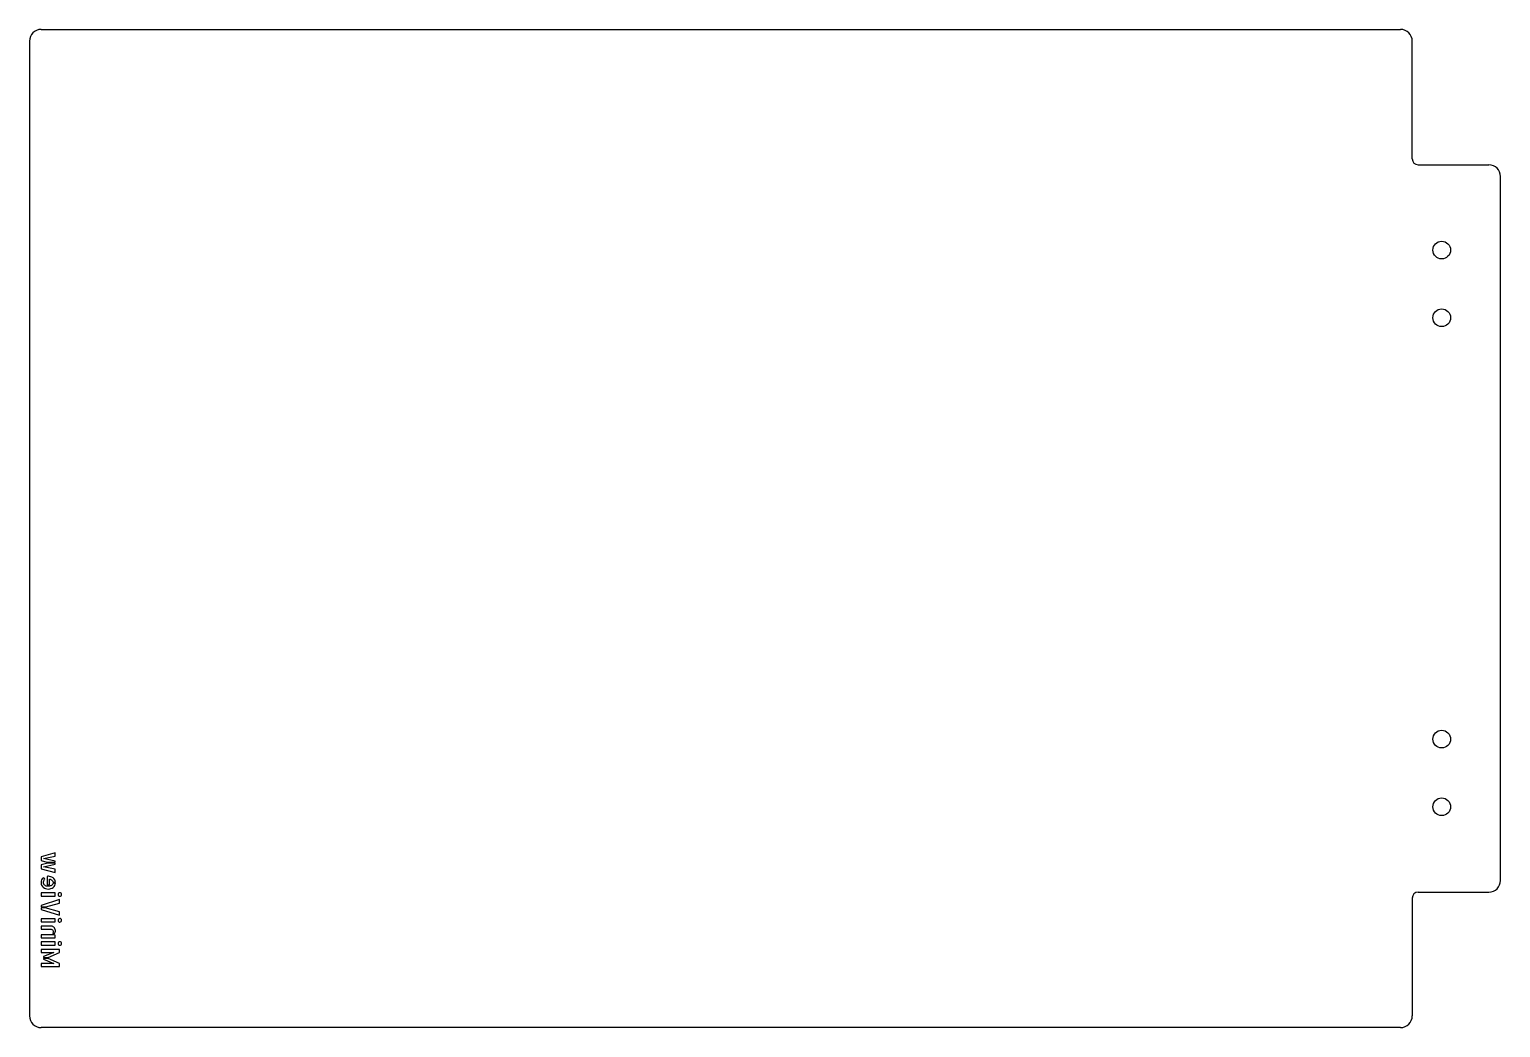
# Model space of a CAD drawing. Extents: x -4.31 to 5.53, y -3.3 to 3.38.
import ezdxf

# ---------------------------------------------------------------- set-up
doc = ezdxf.new("R2010")
doc.units = 0
doc.layers.add('VISIBLE', color=7, linetype='CONTINUOUS')

msp = doc.modelspace()

# ---------------------------------------------------------------- linework, layer by layer
at = {"layer": 'VISIBLE'}
for p, q in [((-4.2299, 3.378), (4.8598, 3.378)), ((-4.3087, 3.2992), (-4.3087, -3.2213)), ((4.9386, 2.5118), (4.9386, 3.2992)), ((4.978, 2.4724), (5.4504, 2.4724)), ((5.5291, -2.315), (5.5291, 2.3937)), ((-4.1356, -2.1303), (-4.2306, -2.1569)), ((-4.2306, -2.1569), (-4.2306, -2.183)), ((-4.2142, -2.1698), (-4.1356, -2.1523)), ((-4.1356, -2.1523), (-4.1356, -2.1303)), ((-4.2306, -2.183), (-4.1916, -2.193)), ((-4.1866, -2.1999), (-4.2306, -2.2119)), ((-4.2306, -2.2119), (-4.2306, -2.2382)), ((-4.2306, -2.2382), (-4.1356, -2.2624)), ((-4.1356, -2.1857), (-4.2142, -2.1698)), ((-4.2142, -2.2251), (-4.1356, -2.2076)), ((-4.1356, -2.2407), (-4.2142, -2.2251)), ((-4.1916, -2.193), (-4.1356, -2.193)), ((-4.1356, -2.1999), (-4.1866, -2.1999)), ((-4.1356, -2.193), (-4.1356, -2.1857)), ((-4.1356, -2.2076), (-4.1356, -2.1999)), ((-4.1356, -2.2624), (-4.1356, -2.2407)), ((-4.2055, -2.3059), (-4.2167, -2.2985)), ((-4.1896, -2.2884), (-4.1896, -2.3457)), ((-4.1896, -2.3457), (-4.1749, -2.3457)), ((-4.1749, -2.3457), (-4.1749, -2.3071)), ((-4.1346, -2.3342), (-4.1507, -2.3342)), ((-4.1505, -2.3273), (-4.1348, -2.3273)), ((-4.1067, -2.4439), (-4.2306, -2.484)), ((-4.2299, -2.3995), (-4.2299, -2.4199)), ((-4.1356, -2.3995), (-4.2299, -2.3995)), ((-4.2299, -2.4199), (-4.1356, -2.4199)), ((-4.1356, -2.4199), (-4.1356, -2.3995)), ((-4.1067, -2.4666), (-4.1067, -2.4439)), ((4.9386, -2.4331), (4.9386, -3.2213)), ((4.978, -2.3937), (5.4504, -2.3937)), ((-4.2306, -2.484), (-4.2306, -2.4927)), ((-4.2306, -2.4927), (-4.198, -2.4927)), ((-4.2306, -2.4995), (-4.2306, -2.5101)), ((-4.2033, -2.4995), (-4.2306, -2.4995)), ((-4.2306, -2.5101), (-4.1067, -2.5483)), ((-4.1067, -2.5254), (-4.2033, -2.4995)), ((-4.198, -2.4927), (-4.1067, -2.4666)), ((-4.1067, -2.5483), (-4.1067, -2.5254)), ((-4.2299, -2.5724), (-4.2299, -2.5928)), ((-4.1356, -2.5724), (-4.2299, -2.5724)), ((-4.2299, -2.5928), (-4.1356, -2.5928)), ((-4.2299, -2.6206), (-4.2299, -2.641)), ((-4.1769, -2.6206), (-4.2299, -2.6206)), ((-4.2299, -2.641), (-4.1786, -2.641)), ((-4.1356, -2.5928), (-4.1356, -2.5724)), ((-4.2299, -2.6784), (-4.2299, -2.6986)), ((-4.1452, -2.6784), (-4.2299, -2.6784)), ((-4.2299, -2.6986), (-4.1356, -2.6986)), ((-4.2299, -2.7271), (-4.2299, -2.7475)), ((-4.1356, -2.7271), (-4.2299, -2.7271)), ((-4.2299, -2.7475), (-4.1356, -2.7475)), ((-4.1532, -2.6716), (-4.1403, -2.6716)), ((-4.1356, -2.6806), (-4.1452, -2.6784)), ((-4.1356, -2.6986), (-4.1356, -2.6806)), ((-4.1356, -2.7475), (-4.1356, -2.7271)), ((-4.2299, -2.7771), (-4.2299, -2.7975)), ((-4.1067, -2.7771), (-4.2299, -2.7771)), ((-4.2299, -2.7975), (-4.1452, -2.7975)), ((-4.1452, -2.7975), (-4.2137, -2.825)), ((-4.2137, -2.825), (-4.2137, -2.8306)), ((-4.2137, -2.8306), (-4.1831, -2.8306)), ((-4.2137, -2.8374), (-4.2137, -2.8428)), ((-4.1828, -2.8374), (-4.2137, -2.8374)), ((-4.2137, -2.8428), (-4.1452, -2.8705)), ((-4.1831, -2.8306), (-4.1067, -2.7975)), ((-4.1067, -2.8705), (-4.1828, -2.8374)), ((-4.1067, -2.7975), (-4.1067, -2.7771)), ((-4.2299, -2.8705), (-4.2299, -2.8909)), ((-4.1452, -2.8705), (-4.2299, -2.8705)), ((-4.2299, -2.8909), (-4.1067, -2.8909)), ((-4.1067, -2.8909), (-4.1067, -2.8705)), ((4.8598, -3.3), (-4.2299, -3.3))]:
    msp.add_line(p, q, dxfattribs=at)
at = {"layer": 'VISIBLE', "flags": 128}
for points in [[(-4.2271, -2.3114), (-4.2299, -2.3209), (-4.2306, -2.3301)], [(-4.2306, -2.3301), (-4.2294, -2.3401), (-4.2268, -2.3474)], [(-4.2167, -2.2985), (-4.2233, -2.3053), (-4.2271, -2.3114)], [(-4.2268, -2.3474), (-4.2218, -2.3556), (-4.2165, -2.3611)], [(-4.2142, -2.328), (-4.2141, -2.3256), (-4.2138, -2.3234)], [(-4.2118, -2.3399), (-4.2137, -2.3337), (-4.2142, -2.328)], [(-4.2138, -2.3234), (-4.2131, -2.3202), (-4.2123, -2.3175)], [(-4.2123, -2.3175), (-4.2109, -2.3141), (-4.2095, -2.3113)], [(-4.2053, -2.3482), (-4.2093, -2.344), (-4.2118, -2.3399)], [(-4.2095, -2.3113), (-4.2074, -2.3081), (-4.2055, -2.3059)], [(-4.1956, -2.3531), (-4.2014, -2.3508), (-4.2053, -2.3482)], [(-4.1834, -2.3547), (-4.1905, -2.3542), (-4.1956, -2.3531)], [(-4.1816, -2.2878), (-4.1861, -2.288), (-4.1896, -2.2884)], [(-4.1746, -2.3538), (-4.1799, -2.3545), (-4.1834, -2.3547)], [(-4.1645, -2.2906), (-4.1739, -2.2884), (-4.1816, -2.2878)], [(-4.1749, -2.3071), (-4.1701, -2.3075), (-4.1666, -2.3085)], [(-4.1645, -2.3506), (-4.1701, -2.3527), (-4.1746, -2.3538)], [(-4.1666, -2.3085), (-4.1622, -2.3105), (-4.1591, -2.3127)], [(-4.15, -2.2985), (-4.1577, -2.2935), (-4.1645, -2.2906)], [(-4.1557, -2.3443), (-4.1603, -2.3483), (-4.1645, -2.3506)], [(-4.1591, -2.3127), (-4.1556, -2.316), (-4.1534, -2.3191)], [(-4.1507, -2.3342), (-4.1528, -2.3404), (-4.1557, -2.3443)], [(-4.1534, -2.3191), (-4.1513, -2.3235), (-4.1505, -2.3273)], [(-4.1396, -2.311), (-4.1449, -2.3035), (-4.15, -2.2985)], [(-4.1496, -2.3619), (-4.1431, -2.3554), (-4.1391, -2.3495)], [(-4.1348, -2.3273), (-4.1367, -2.3177), (-4.1396, -2.311)], [(-4.1391, -2.3495), (-4.1357, -2.3411), (-4.1346, -2.3342)], [(-4.2165, -2.3611), (-4.2086, -2.3667), (-4.2013, -2.3701)], [(-4.2013, -2.3701), (-4.1912, -2.3728), (-4.1826, -2.3734)], [(-4.1826, -2.3734), (-4.1722, -2.3725), (-4.1645, -2.3704)], [(-4.1645, -2.3704), (-4.1556, -2.3662), (-4.1496, -2.3619)], [(-4.114, -2.4012), (-4.1167, -2.4056), (-4.1174, -2.4097)], [(-4.1174, -2.4097), (-4.1163, -2.4148), (-4.1139, -2.4182)], [(-4.1055, -2.3977), (-4.1106, -2.3988), (-4.114, -2.4012)], [(-4.1139, -2.4182), (-4.1095, -2.4209), (-4.1055, -2.4216)], [(-4.097, -2.4012), (-4.1014, -2.3984), (-4.1055, -2.3977)], [(-4.1055, -2.4216), (-4.1004, -2.4205), (-4.097, -2.4181)], [(-4.0935, -2.4097), (-4.0946, -2.4046), (-4.097, -2.4012)], [(-4.097, -2.4181), (-4.0942, -2.4137), (-4.0935, -2.4097)], [(-4.1786, -2.641), (-4.1724, -2.6411), (-4.1677, -2.6415)], [(-4.1687, -2.6207), (-4.1734, -2.6206), (-4.1769, -2.6206)], [(-4.1605, -2.6217), (-4.1651, -2.621), (-4.1687, -2.6207)], [(-4.1677, -2.6415), (-4.1623, -2.6425), (-4.1585, -2.6438)], [(-4.1526, -2.624), (-4.1569, -2.6225), (-4.1605, -2.6217)], [(-4.1585, -2.6438), (-4.1546, -2.6463), (-4.1523, -2.6488)], [(-4.146, -2.6284), (-4.1495, -2.6256), (-4.1526, -2.624)], [(-4.1523, -2.6488), (-4.1504, -2.6532), (-4.15, -2.6577)], [(-4.1377, -2.6388), (-4.1418, -2.633), (-4.146, -2.6284)], [(-4.1346, -2.6515), (-4.1356, -2.6438), (-4.1377, -2.6388)], [(-4.1363, -2.6618), (-4.1349, -2.656), (-4.1346, -2.6515)], [(-4.114, -2.5741), (-4.1167, -2.5785), (-4.1174, -2.5826)], [(-4.1174, -2.5826), (-4.1163, -2.5877), (-4.1139, -2.5911)], [(-4.1055, -2.5706), (-4.1106, -2.5717), (-4.114, -2.5741)], [(-4.1139, -2.5911), (-4.1095, -2.5938), (-4.1055, -2.5945)], [(-4.097, -2.5741), (-4.1014, -2.5712), (-4.1055, -2.5706)], [(-4.1055, -2.5945), (-4.1004, -2.5934), (-4.097, -2.591)], [(-4.0935, -2.5826), (-4.0946, -2.5775), (-4.097, -2.5741)], [(-4.097, -2.591), (-4.0942, -2.5866), (-4.0935, -2.5826)], [(-4.1508, -2.664), (-4.1519, -2.6683), (-4.1532, -2.6716)], [(-4.15, -2.6577), (-4.1502, -2.6608), (-4.1508, -2.664)], [(-4.1403, -2.6716), (-4.1379, -2.6663), (-4.1363, -2.6618)], [(-4.114, -2.7287), (-4.1167, -2.7332), (-4.1174, -2.7373)], [(-4.1174, -2.7373), (-4.1163, -2.7424), (-4.1139, -2.7457)], [(-4.1055, -2.7252), (-4.1106, -2.7263), (-4.114, -2.7287)], [(-4.1139, -2.7457), (-4.1095, -2.7485), (-4.1055, -2.7491)], [(-4.097, -2.7287), (-4.1014, -2.7259), (-4.1055, -2.7252)], [(-4.1055, -2.7491), (-4.1004, -2.748), (-4.097, -2.7456)], [(-4.0935, -2.7373), (-4.0946, -2.7321), (-4.097, -2.7287)], [(-4.097, -2.7456), (-4.0942, -2.7413), (-4.0935, -2.7373)]]:
    msp.add_lwpolyline(points, dxfattribs=at)
at = {"layer": 'VISIBLE'}
for centre in [(5.1354, 1.9016), (5.1354, 1.4488), (5.1354, -1.3701), (5.1354, -1.8228)]:
    msp.add_circle(centre, 0.0591, dxfattribs=at)
for centre, radius, start, end in [((-4.2299, 3.2992), 0.0787, 90, 180), ((4.8598, 3.2992), 0.0787, 0, 90), ((4.978, 2.5118), 0.0394, 180, 270), ((5.4504, 2.3937), 0.0787, 0, 90), ((5.4504, -2.315), 0.0787, 270, 0), ((4.978, -2.4331), 0.0394, 90, 180), ((-4.2299, -3.2213), 0.0787, 180, 270), ((4.8598, -3.2213), 0.0787, 270, 0)]:
    msp.add_arc(centre, radius, start, end, dxfattribs=at)

doc.saveas('drawing.dxf')
